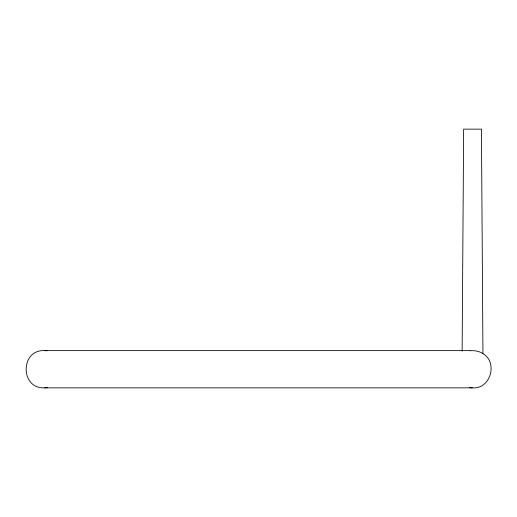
<?xml version="1.0" encoding="UTF-8"?>
<svg xmlns="http://www.w3.org/2000/svg" width="517" height="517" viewBox="0 0 517 517"><rect width="100%" height="100%" fill="white"/><g stroke="black" fill="none" stroke-linecap="round" stroke-linejoin="round"><path stroke-width="0.78" d="M462.14 351.127L463.639 129.147L481.437 129.147L482.949 353.55C498.226 362.52 490.478 389.482 472.37 387.853L44.63 387.853C20.001 389.211 20.001 349.272 44.63 350.629L469.901 350.629M470.069 350.778C474.503 350.293 479.143 351.166 482.949 353.55M44.63 387.853L47.642 387.634M469.358 387.634L472.37 387.853M44.63 350.629L47.008 350.791"/></g></svg>
